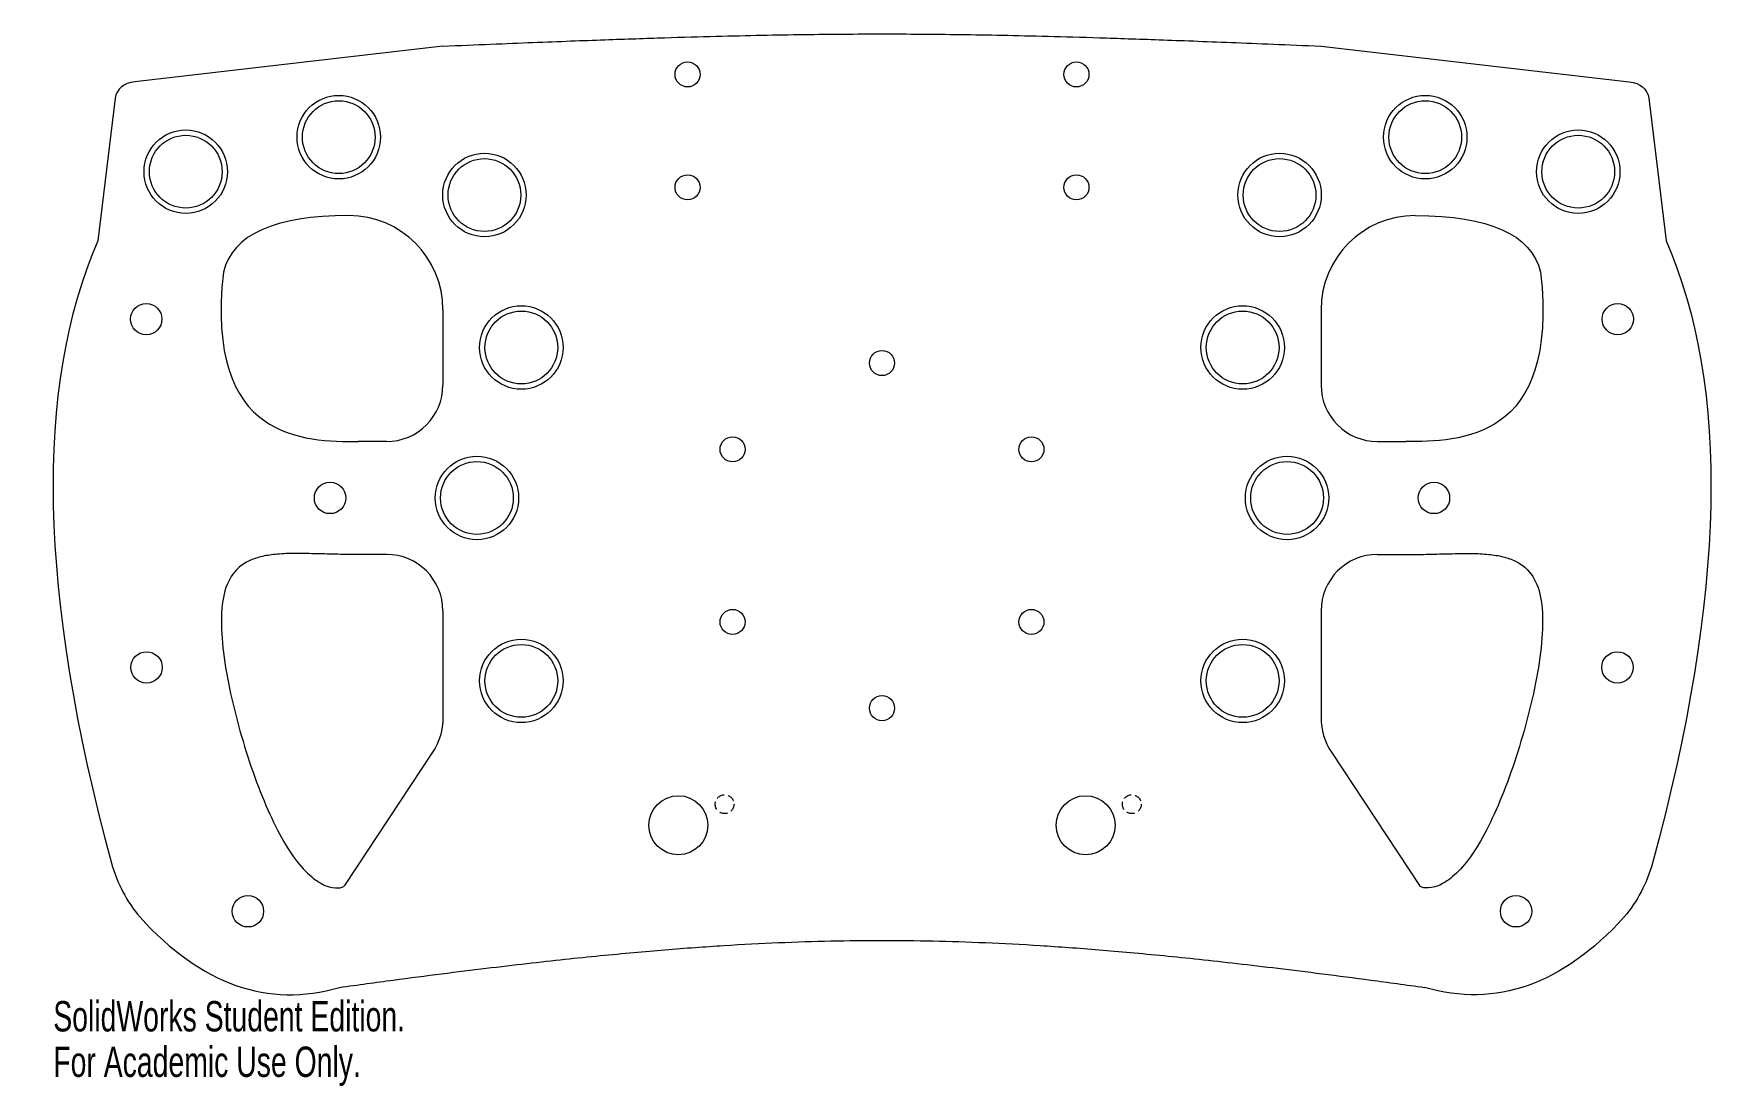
# Model space of a CAD drawing. Header units: millimetres. Extents: x -135 to 135, y -88 to 80.
import ezdxf

# ---------------------------------------------------------------- set-up
doc = ezdxf.new("R2010")
doc.units = ezdxf.units.MM
doc.linetypes.add('HIDDEN', pattern=[1.905, 1.27, -0.635])
doc.styles.add('SLDTEXTSTYLE0', font='TXT', dxfattribs={"width": 0.7})

msp = doc.modelspace()

# ---------------------------------------------------------------- linework, layer by layer
at = {"color": 7, "linetype": 'Continuous', "lineweight": 15}
for p, q in [((-70, 78), (-119.12, 72.33)), ((70, 78), (119.12, 72.33)), ((-122.27, 69.72), (-125, 47)), ((122.27, 69.72), (125, 47)), ((-70, 36), (-70, 24)), ((70, 36), (70, 24)), ((-79, 15), (-83.5, 15)), ((79, 15), (83.5, 15)), ((-79, -3), (-85, -3)), ((79, -3), (85, -3)), ((-70, -12), (-70, -29)), ((70, -12), (70, -29)), ((-71.65, -34.5), (-85.67, -55.75)), ((71.65, -34.5), (85.67, -55.75))]:
    msp.add_line(p, q, dxfattribs=at)
for centre, radius in [((-31, 73.5), 2), ((31, 73.5), 2), ((-86.61, 63.5), 6.65), ((-86.61, 63.5), 5.8), ((86.61, 63.5), 6.65), ((86.61, 63.5), 5.8), ((-111, 58), 6.65), ((-111, 58), 5.8), ((111, 58), 6.65), ((111, 58), 5.8), ((-63.38, 54.28), 6.65), ((-63.38, 54.28), 5.8), ((63.38, 54.28), 6.65), ((63.38, 54.28), 5.8), ((-31, 55.5), 2), ((31, 55.5), 2), ((-117.3, 34.5), 2.5), ((-57.5, 29.98), 6.65), ((-57.5, 29.98), 5.8), ((57.5, 29.98), 6.65), ((57.5, 29.98), 5.8), ((117.3, 34.5), 2.5), ((0, 27.5), 2), ((-23.82, 13.75), 2), ((23.82, 13.75), 2), ((-64.58, 6), 6.65), ((-64.58, 6), 5.8), ((64.58, 6), 6.65), ((64.58, 6), 5.8), ((-88, 6), 2.5), ((88, 6), 2.5), ((-23.82, -13.75), 2), ((23.82, -13.75), 2), ((-117.25, -21), 2.5), ((-57.5, -23.15), 6.65), ((-57.5, -23.15), 5.8), ((57.5, -23.15), 6.65), ((57.5, -23.15), 5.8), ((117.25, -21), 2.5), ((0, -27.5), 2), ((-32.46, -46.15), 4.7), ((32.46, -46.15), 4.7), ((-101.09, -59.87), 2.5), ((101.09, -59.87), 2.5)]:
    msp.add_circle(centre, radius, dxfattribs=at)
at = {"color": 7, "linetype": 'HIDDEN', "lineweight": 0}
for centre in [(-25.09, -42.8), (39.83, -42.8)]:
    msp.add_circle(centre, 1.5, dxfattribs=at)
at = {"color": 7, "linetype": 'Continuous', "lineweight": 15}
for centre, radius, start, end in [((-85, 36), 15, 0, 90), ((85, 36), 15, 90, 180), ((-79, 24), 9, 270, 0), ((79, 24), 9, 180, 270), ((-79, -12), 9, 0, 90), ((79, -12), 9, 90, 180)]:
    msp.add_arc(centre, radius, start, end, dxfattribs=at)
for points, knots in [([(-70, 78), (-67.29, 78.12), (-64.77, 78.22), (-60.01, 78.42), (-57.77, 78.51), (-53.54, 78.68), (-51.55, 78.75), (-47.74, 78.9), (-45.94, 78.96), (-40.76, 79.15), (-37.62, 79.25), (-31.76, 79.44), (-29.05, 79.51), (-23.92, 79.65), (-21.5, 79.7), (-16.86, 79.8), (-14.64, 79.83), (-8.16, 79.92), (-4.08, 79.95), (4.08, 79.95), (8.16, 79.92), (14.64, 79.83), (16.86, 79.8), (21.5, 79.7), (23.92, 79.65), (29.05, 79.51), (31.76, 79.44), (37.62, 79.25), (40.76, 79.15), (45.94, 78.96), (47.74, 78.9), (51.55, 78.75), (53.54, 78.68), (57.77, 78.51), (60.01, 78.42), (64.77, 78.22), (67.29, 78.12), (70, 78)], [0, 0, 0, 0, 0.03125, 0.03125, 0.0625, 0.0625, 0.09375, 0.09375, 0.125, 0.125, 0.1875, 0.1875, 0.25, 0.25, 0.3125, 0.3125, 0.375, 0.375, 0.5, 0.5, 0.625, 0.625, 0.6875, 0.6875, 0.75, 0.75, 0.8125, 0.8125, 0.875, 0.875, 0.90625, 0.90625, 0.9375, 0.9375, 0.96875, 0.96875, 1, 1, 1, 1]), ([(-85, -3), (-86.17, -3), (-87.32, -2.97), (-89.57, -2.91), (-90.66, -2.88), (-92.75, -2.84), (-93.74, -2.83), (-95.61, -2.89), (-96.49, -2.95), (-98.12, -3.16), (-98.87, -3.31), (-100.24, -3.72), (-100.86, -3.98), (-102.52, -4.92), (-103.37, -5.8), (-104.61, -8.04), (-104.99, -9.41), (-105.37, -12.6), (-105.37, -14.4), (-105.07, -18.33), (-104.77, -20.45), (-103.94, -24.85), (-103.42, -27.13), (-102.22, -31.66), (-101.55, -33.92), (-100.1, -38.26), (-99.33, -40.35), (-97.72, -44.2), (-96.89, -45.97), (-95.2, -49.1), (-94.35, -50.47), (-92.65, -52.74), (-91.8, -53.66), (-90.16, -55.04), (-89.37, -55.52), (-87.92, -56.09), (-87.26, -56.18), (-86.47, -56.13), (-86.24, -56.09), (-85.88, -55.95), (-85.74, -55.85), (-85.67, -55.75)], [0, 0, 0, 0, 0.03125, 0.03125, 0.0625, 0.0625, 0.09375, 0.09375, 0.125, 0.125, 0.15625, 0.15625, 0.1875, 0.1875, 0.25, 0.25, 0.3125, 0.3125, 0.375, 0.375, 0.4375, 0.4375, 0.5, 0.5, 0.5625, 0.5625, 0.625, 0.625, 0.6875, 0.6875, 0.75, 0.75, 0.8125, 0.8125, 0.875, 0.875, 0.9375, 0.9375, 0.96875, 0.96875, 1, 1, 1, 1]), ([(85, -3), (86.17, -3), (87.32, -2.97), (89.57, -2.91), (90.66, -2.88), (92.75, -2.84), (93.74, -2.83), (95.61, -2.89), (96.49, -2.95), (98.12, -3.16), (98.87, -3.31), (100.24, -3.72), (100.86, -3.98), (102.52, -4.92), (103.37, -5.8), (104.61, -8.04), (104.99, -9.41), (105.37, -12.6), (105.37, -14.4), (105.07, -18.33), (104.77, -20.45), (103.94, -24.85), (103.42, -27.13), (102.22, -31.66), (101.55, -33.92), (100.1, -38.26), (99.33, -40.35), (97.72, -44.2), (96.89, -45.97), (95.2, -49.1), (94.35, -50.47), (92.65, -52.74), (91.8, -53.66), (90.16, -55.04), (89.37, -55.52), (87.92, -56.09), (87.26, -56.18), (86.47, -56.13), (86.24, -56.09), (85.88, -55.95), (85.74, -55.85), (85.67, -55.75)], [0, 0, 0, 0, 0.03125, 0.03125, 0.0625, 0.0625, 0.09375, 0.09375, 0.125, 0.125, 0.15625, 0.15625, 0.1875, 0.1875, 0.25, 0.25, 0.3125, 0.3125, 0.375, 0.375, 0.4375, 0.4375, 0.5, 0.5, 0.5625, 0.5625, 0.625, 0.625, 0.6875, 0.6875, 0.75, 0.75, 0.8125, 0.8125, 0.875, 0.875, 0.9375, 0.9375, 0.96875, 0.96875, 1, 1, 1, 1]), ([(-86.5, -72), (-83.5, -71.58), (-80.66, -71.2), (-75.24, -70.48), (-72.67, -70.14), (-65.28, -69.2), (-60.79, -68.66), (-52.44, -67.71), (-48.58, -67.29), (-41.29, -66.58), (-37.87, -66.27), (-31.33, -65.73), (-28.22, -65.51), (-22.21, -65.13), (-19.31, -64.98), (-10.81, -64.62), (-5.41, -64.5), (5.41, -64.5), (10.81, -64.62), (19.31, -64.98), (22.21, -65.13), (28.22, -65.51), (31.33, -65.73), (37.87, -66.27), (41.29, -66.58), (48.58, -67.29), (52.44, -67.71), (60.79, -68.66), (65.28, -69.2), (72.67, -70.14), (75.24, -70.48), (80.66, -71.2), (83.5, -71.58), (86.5, -72)], [0, 0, 0, 0, 0.03125, 0.03125, 0.0625, 0.0625, 0.125, 0.125, 0.1875, 0.1875, 0.25, 0.25, 0.3125, 0.3125, 0.375, 0.375, 0.5, 0.5, 0.625, 0.625, 0.6875, 0.6875, 0.75, 0.75, 0.8125, 0.8125, 0.875, 0.875, 0.9375, 0.9375, 0.96875, 0.96875, 1, 1, 1, 1])]:
    msp.add_open_spline(points, degree=3, knots=knots, dxfattribs=at)
for points in [[(-119.12, 72.33), (-120.92, 72.11), (-121.97, 71.24), (-122.27, 69.72)], [(119.12, 72.33), (120.92, 72.11), (121.97, 71.24), (122.27, 69.72)], [(-85, 51), (-96.83, 51), (-103.5, 48), (-105, 42)], [(85, 51), (96.83, 51), (103.5, 48), (105, 42)], [(-125, 47), (-135.21, 23.7), (-134.49, -9.36), (-122.84, -52.18)], [(125, 47), (135.21, 23.7), (134.49, -9.36), (122.84, -52.18)], [(-105, 42), (-108, 15), (-92, 15), (-83.5, 15)], [(105, 42), (108, 15), (92, 15), (83.5, 15)], [(-70, -29), (-70, -31), (-70.55, -32.83), (-71.65, -34.5)], [(70, -29), (70, -31), (70.55, -32.83), (71.65, -34.5)], [(-122.84, -52.18), (-121.95, -55.39), (-120.43, -58.28), (-118.28, -60.83)], [(122.84, -52.18), (121.95, -55.39), (120.43, -58.28), (118.28, -60.83)], [(-118.28, -60.83), (-108.5, -71.58), (-97.9, -75.3), (-86.5, -72)], [(118.28, -60.83), (108.5, -71.58), (97.9, -75.3), (86.5, -72)]]:
    msp.add_open_spline(points, degree=3, dxfattribs=at)

# ---------------------------------------------------------------- texts
at = {"color": 7, "linetype": 'Continuous', "char_height": 4.8336, "attachment_point": 1, "style": 'SLDTEXTSTYLE0'}
for s, insert in [('SolidWorks Student Edition.', (-132.12, -74.18)), ('For Academic Use Only.', (-132.12, -81.43))]:
    msp.add_mtext(s, dxfattribs=dict(at, insert=insert))

doc.saveas('drawing.dxf')
